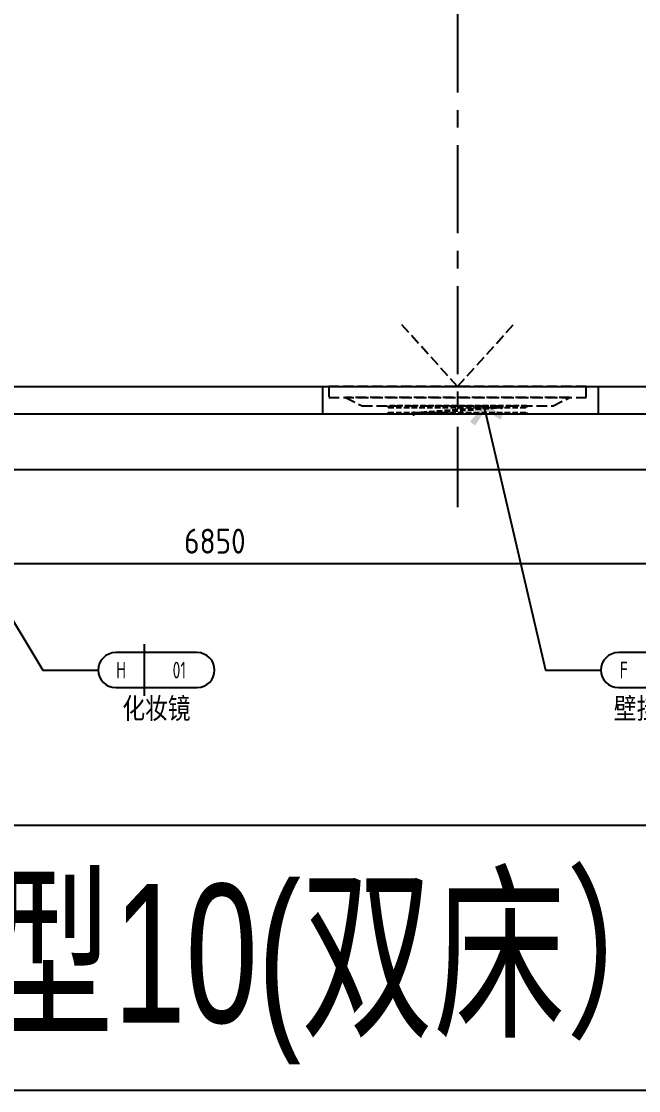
# Model space of a CAD drawing. Extents: x 220391 to 385981, y 332279 to 483868.
# Drawn here: x 237641 to 239869, y 443877 to 447735 of the extents above; entities that cross this region are included whole.
import ezdxf
from ezdxf.enums import TextEntityAlignment as Align

# ---------------------------------------------------------------- set-up
doc = ezdxf.new("R2010")
doc.units = 0
doc.header["$MEASUREMENT"] = 0
doc.linetypes.add('CENTER', pattern=[50.8, 31.75, -6.35, 6.35, -6.35])
doc.linetypes.add('DOM-虚线', pattern=[0.35, 0.25, -0.1])
for name, color, linetype in [('0-索引文字', 50, 'Continuous'), ('EL-造型看线-特细(0.07)-DOM', 8, 'Continuous'), ('F-固定家具(0.25)-DOM', 2, 'Continuous'), ('SH-文字', 50, 'Continuous')]:
    doc.layers.add(name, color=color, linetype=linetype)
doc.styles.add('DOM-romans.shx', font='dim.shx')
doc.styles.add('MtXpl_', font='')
doc.styles.add('st', font='', dxfattribs={"width": 0.7})
doc.styles.get('MtXpl_').set_extended_font_data('YouYuan')
doc.styles.get('st').set_extended_font_data('SimSun')
doc.dimstyles.new('DOM_DIM_1 80', dxfattribs={"dimscale": 60, "dimtxt": 1.5, "dimasz": 0.8, "dimexe": 2, "dimexo": 1.5, "dimgap": 0.6, "dimtad": 1, "dimdec": 0, "dimrnd": 5, "dimzin": 12, "dimdsep": 46, "dimtxsty": 'DOM-romans.shx', "dimblk": 'DOM_Dimension_Tick', "dimcen": 0.125, "dimclrd": 44, "dimclre": 44, "dimclrt": 50, "dimadec": 0, "dimazin": 0, "dimtfac": 1, "dimtdec": 0, "dimtix": 1, "dimtmove": 2, "dimatfit": 3, "dimldrblk": 'DOM_Leader_Arrow', "dimfxl": 0, "dimtvp": 1, "dimtolj": 1, "dimtzin": 0, "dimarcsym": 0})

# ---------------------------------------------------------------- blocks, each defined once
blk = doc.blocks.new('ehrhhh')
at = {"color": 0}
blk.add_line((292356.6, 467829.6), (315961.1, 467829.6), dxfattribs=at)
blk.add_lwpolyline([(292356.6, 474869.8), (315961.1, 474869.8), (315961.1, 466871.5), (292356.6, 466871.5)], close=True, dxfattribs=at)
blk = doc.blocks.new('dfsgdgfaag')
at = {"layer": 'EL-造型看线-特细(0.07)-DOM', "color": 250, "linetype": 'DOM-虚线', "ltscale": 80}
for p, q in [((-158.7, -6), (158.2, -30)), ((-158.2, 0), (158.7, -24))]:
    blk.add_line(p, q, dxfattribs=at)
for points in [[(-250, -6), (250, -6), (250, 0), (-250, 0)], [(250, -30), (-250, -30), (-250, -24), (250, -24)]]:
    blk.add_lwpolyline(points, close=True, dxfattribs=at)
for centre, radius in [((-158.4, -3), 5), ((-158.4, -3), 3), ((158.4, -27), 5), ((158.4, -27), 3)]:
    blk.add_circle(centre, radius, dxfattribs=at)
blk = doc.blocks.new('A$Cb127100c')
at = {"layer": 'F-固定家具(0.25)-DOM', "color": 8, "linetype": 'DOM-虚线', "ltscale": 150}
for q in [(-204.8, 226.9), (204.8, 226.9)]:
    blk.add_line((0, 0), q, dxfattribs=at)
for points in [[(-464.5, 0), (464.5, 0), (464.5, -40), (-464.5, -40)], [(-404.5, -40), (404.5, -40), (344.5, -70), (-344.5, -70)]]:
    blk.add_lwpolyline(points, close=True, dxfattribs=at)
at = {"layer": 'EL-造型看线-特细(0.07)-DOM', "color": 250, "rotation": 180}
blk.add_blockref('dfsgdgfaag', (0, -100), dxfattribs=at)
blk = doc.blocks.new('DOM_Dimension_Tick')
at = {"color": 0, "linetype": 'ByBlock'}
for p, q in [((-1.091, 0), (0, 0)), ((0, 0), (1.091, 0))]:
    blk.add_line(p, q, dxfattribs=at)
at = {"color": 0, "linetype": 'Continuous', "const_width": 0.608}
blk.add_lwpolyline([(-0.61, -0.61), (0.61, 0.61)], dxfattribs=at)
blk = doc.blocks.new('*D867')
at = {"color": 44, "lineweight": -2, "transparency": 16777216}
for p, q in [((234914, 446078.1), (234914, 445658.1)), ((241765, 446078.1), (241765, 445658.1)), ((234962, 445778.1), (241717, 445778.1))]:
    blk.add_line(p, q, dxfattribs=at)
at = {"layer": 'Defpoints', "color": 0, "transparency": 16777216}
for p in [(234914, 446543.5), (241765, 446497.5), (241765, 445778.1)]:
    blk.add_point(p, dxfattribs=at)
at = {"color": 44, "lineweight": -2, "transparency": 16777216, "xscale": 48, "yscale": 48, "zscale": 48, "rotation": 180}
blk.add_blockref('DOM_Dimension_Tick', (234914, 445778.1), dxfattribs=at)
at = {"color": 44, "lineweight": -2, "transparency": 16777216, "xscale": 48, "yscale": 48, "zscale": 48}
blk.add_blockref('DOM_Dimension_Tick', (241765, 445778.1), dxfattribs=at)
at = {"color": 50, "transparency": 16777216, "insert": (238339.5, 445859.1), "char_height": 90, "attachment_point": 5, "style": 'DOM-romans.shx'}
blk.add_mtext('\\A1;6850', dxfattribs=at)
blk = doc.blocks.new('DOM_Leader_Arrow')
at = {"color": 0, "linetype": 'ByBlock'}
blk.add_line((0, 0), (-1.5, 0), dxfattribs=at)
for points in [[(-1.288, 1.003), (-0.895, 1.278), (-0.36, 0), (0, 0)], [(-1.288, -1.003), (-0.895, -1.278), (-0.36, 0), (0, 0)]]:
    blk.add_solid(points, dxfattribs=at)
blk = doc.blocks.new('DOM-立面家具标注符号-002')
blk.add_line((0, 3.1), (0, -3.1))
at = {"color": 150}
blk.add_lwpolyline([(-3.4, 2.1, 1), (-3.4, -2.1), (6.4, -2.1, 1), (6.4, 2.1)], format="xyb", close=True, dxfattribs=at)
at = {"style": 'st', "width": 0.8, "flags": 4}
blk.add_attdef('ITEM6', text='', height=2.5, dxfattribs=at).set_placement((-6, 0), align=Align.MIDDLE_RIGHT)
at = {"style": 'DOM-romans.shx', "width": 0.8}
for tag, flags, p in [('NUM1', 12, (-2.75, 0)), ('NUM2', 4, (4.25, 0)), ('NUM4', 4, (1.5, -4.6)), ('NUM5', 4, (1.5, -7.6))]:
    blk.add_attdef(tag, text='', height=2, dxfattribs=dict(at, flags=flags)).set_placement(p, align=Align.MIDDLE)
at = {"style": 'st', "width": 0.8, "flags": 4}
blk.add_attdef('NUM3', text='', height=2.5, dxfattribs=at).set_placement((9, 0), align=Align.MIDDLE_LEFT)
blk.add_attdef('NUM7', text='', height=2.5, dxfattribs=at).set_placement((1.5, -10.85), align=Align.MIDDLE_CENTER)

msp = doc.modelspace()

# ---------------------------------------------------------------- linework, layer by layer
at = {"color": 8, "linetype": 'CENTER', "ltscale": 10}
msp.add_line((239215.2, 450335.7), (239215.2, 445981.7), dxfattribs=at)
at = {"color": 1}
for p, q in [((238727.2, 446417), (238727.2, 446317)), ((239722.3, 446417), (239722.3, 446317))]:
    msp.add_line(p, q, dxfattribs=at)
at = {"color": 4}
for points in [[(241965, 447394.3), (241965, 446117), (234724, 446117), (234724, 446967.3)], [(241765, 447394.3), (241765, 446317), (234914, 446317), (234914, 446967.3)]]:
    msp.add_lwpolyline(points, dxfattribs=at)
at = {"color": 1}
msp.add_lwpolyline([(237115, 446417), (241765, 446417), (241765, 446317), (237115, 446317)], close=True, dxfattribs=at)

# ---------------------------------------------------------------- block references
at = {"color": 4}
msp.add_blockref('ehrhhh', (-71965.3, -22995), dxfattribs=at)
msp.add_blockref('ehrhhh', (-71965.3, -22995), dxfattribs=at)
at = {"color": 1, "xscale": -1}
msp.add_blockref('A$Cb127100c', (239215.2, 446417), dxfattribs=at)
at = {"layer": '0-索引文字'}
ref = msp.add_blockref('DOM-立面家具标注符号-002', (238083.6, 445393.9), dxfattribs=dict(at, xscale=30, yscale=30, zscale=30))
ref.add_attrib('NUM1', 'H', dxfattribs={"layer": '0', "height": 60, "style": 'DOM-romans.shx', "width": 0.8}).set_placement((238001.1, 445393.9), align=Align.MIDDLE)
ref.add_attrib('NUM2', '01', dxfattribs={"layer": '0', "height": 60, "style": 'DOM-romans.shx', "width": 0.8}).set_placement((238211.1, 445393.9), align=Align.MIDDLE)
ref.add_attrib('NUM7', '化妆镜', dxfattribs={"layer": '0', "height": 75, "style": 'st', "width": 0.8}).set_placement((238128.6, 445255.9), align=Align.MIDDLE_CENTER)
ref = msp.add_blockref('DOM-立面家具标注符号-002', (239897.7, 445393.9), dxfattribs=dict(at, xscale=30, yscale=30, zscale=30))
ref.add_attrib('NUM1', 'F', dxfattribs={"layer": '0', "height": 60, "style": 'DOM-romans.shx', "width": 0.8}).set_placement((239815.2, 445393.9), align=Align.MIDDLE)
ref.add_attrib('NUM2', '01', dxfattribs={"layer": '0', "height": 60, "style": 'DOM-romans.shx', "width": 0.8}).set_placement((240025.2, 445393.9), align=Align.MIDDLE)
ref.add_attrib('NUM7', '壁挂电视', dxfattribs={"layer": '0', "height": 75, "style": 'st', "width": 0.8}).set_placement((239942.7, 445255.9), align=Align.MIDDLE_CENTER)

# ---------------------------------------------------------------- texts
at = {"layer": 'SH-文字', "color": 50, "style": 'MtXpl_', "width": 0.7}
msp.add_text('标准房型10(双床）', height=500, dxfattribs=at).set_placement((236064.1, 444121.8))

# ---------------------------------------------------------------- dimensions: what is measured, and where the dimension line sits
at = {"color": 4}
dim = msp.add_linear_dim(base=(241765, 445778.1), p1=(234914, 446543.5), p2=(241765, 446497.5), angle=180, dimstyle='DOM_DIM_1 80', dxfattribs=at)
dim.commit()
dim.dimension.update_dxf_attribs({"geometry": '*D867', "text_midpoint": (238339.5, 445859.1)})

# ---------------------------------------------------------------- leaders
for points in [[(237039.1, 446518.3), (237718.6, 445393.9), (237918.6, 445393.9)], [(239310.5, 446347), (239532.7, 445393.9), (239732.7, 445393.9)]]:
    msp.add_leader(points, dimstyle='DOM_DIM_1 80', override={"dimgap": 0.6, "dimtad": 0}, dxfattribs=at)

doc.saveas('drawing.dxf')
